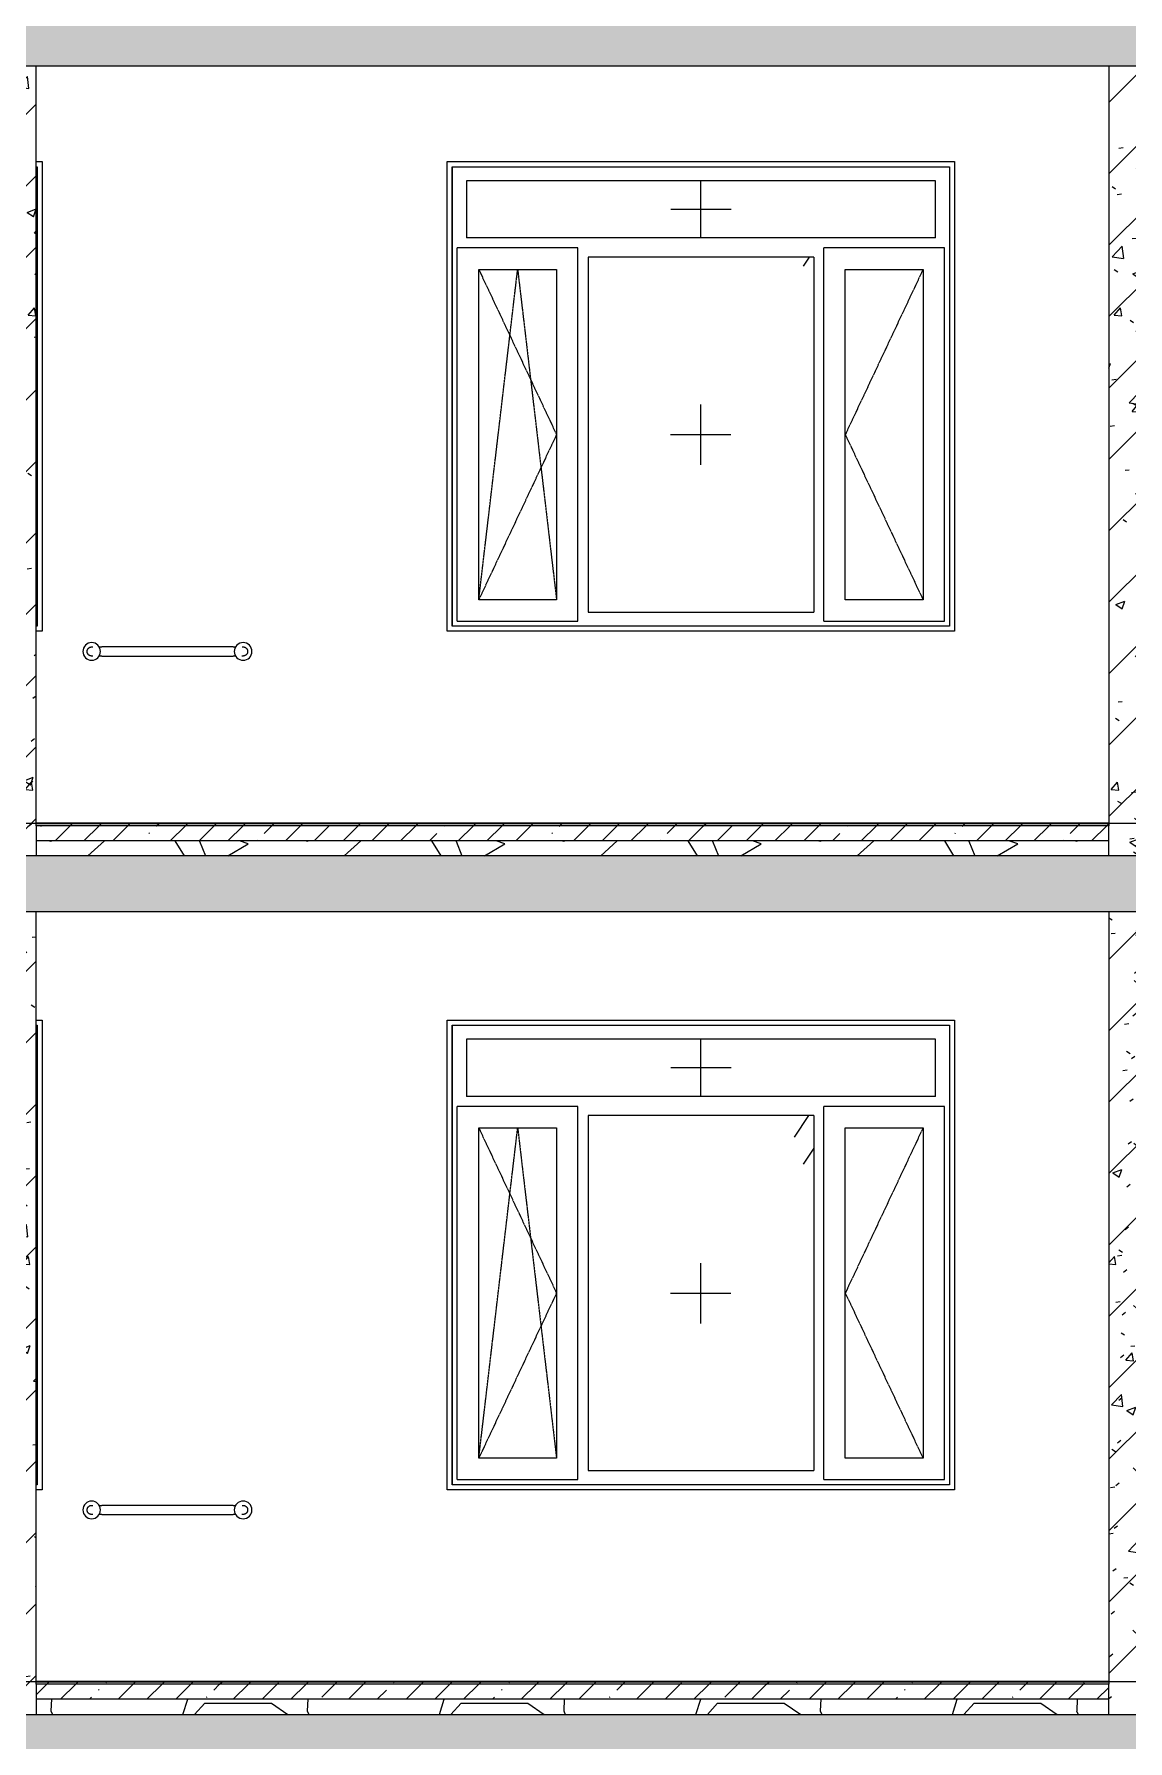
# Model space of a CAD drawing. Header units: millimetres. Extents: x -515342 to 330399, y -224905 to 507333.
# Drawn here: x 152998 to 157331, y 87797 to 94556 of the extents above; entities that cross this region are included whole.
import ezdxf

# ---------------------------------------------------------------- set-up
doc = ezdxf.new("R2010")
doc.units = ezdxf.units.MM
doc.linetypes.add('ASVP_Штриховая_ш2 п1', pattern=[3, 2, -1])
doc.layers.get('0').update_dxf_attribs({"lineweight": 0})
for name, color, linetype, lineweight in [('Линии', 7, 'Continuous', 0), ('Окна', 7, 'Continuous', 0), ('Окна открывание', 7, 'Continuous', 0), ('Перекрытие', 7, 'Continuous', 0), ('Сантехника', 7, 'Continuous', 0), ('Стены внутренние', 7, 'Continuous', 0), ('Стены перегородки', 7, 'Continuous', 0)]:
    doc.layers.add(name, color=color, linetype=linetype, lineweight=lineweight)
pattern_1 = [(236.31, (49717.4, 8823.7), (-1777.996, -3556.002), [641.07, -5769.6]), (236.31, (49752.95, 8717), (-1777.996, -3556.002), [384.64, -6026.03]), (236.31, (49539.6, 8717), (-1777.996, -3556.002), [384.64, -6026.03])]
pattern_2 = [(45, (136801.12, 95610.5), (-141.4214, 141.4214), [])]
pattern_3 = [(50, (136801.12, 95610.5), (364.368, -31.8783), [38.1, -419.1]), (355, (136801.12, 95610.5), (-70.486, 382.113), [30.48, -335.28]), (100.451, (136831.5, 95607.84), (293.885, 350.2334), [32.38, -356.18]), (46.184, (136801.12, 95712.1), (542.1585, -84.086), [57.15, -628.65]), (96.636, (136846.3, 95705.1), (474.805, 494.855), [48.57, -534.27]), (351.184, (136801.1, 95712.1), (474.81, 494.85), [45.72, -502.92]), (21, (136851.92, 95686.7), (303.2285, -204.5305), [38.1, -419.1]), (326, (136851.92, 95686.7), (123.604, 368.376), [30.48, -335.28]), (71.451, (136877.2, 95669.65), (426.834, 163.843), [32.38, -356.18]), (37.5, (136801.12, 95610.49), (6.17665, 169.11015), [16.764, -314.452, 16.764, -323.596, -336.55]), (37.5, (136801.12, 95610.49), (6.17665, 169.11015), [-671.576, 16.764, -319.786]), (7.5, (136801.12, 95610.5), (133.6389, 200.3615), [16.764, -177.292, 16.764, -306.832, -128.27]), (7.5, (136801.12, 95610.5), (133.6389, 200.3615), [-517.652, 16.764, -111.506]), (327.5, (136687.84, 95610.49), (271.1818, -11.4584), [16.764, -110.236, 16.764, -379.476, -525.78]), (327.5, (136687.84, 95610.49), (271.1818, -11.4584), [-523.24, 16.764, -509.016]), (317.5, (136637.04, 95610.5), (296.2585, 50.8528), [16.764, -148.336, 16.764, -246.38, -373.38]), (317.5, (136637.04, 95610.5), (296.2585, 50.8528), [-428.244, 16.764, -356.616])]
pattern_4 = [(45, (136801.12, 95610.5), (-224.5064, 224.5064), []), (45, (137025.63, 95610.5), (-224.5064, 224.5064), [396.875, -79.375, 3.353, -76.022])]
pattern_5 = [(228.013, (137532.64, 96626.49), (-8127.9666, -9144.02968), [136.69, -13532.193]), (184.97, (137441.203, 96524.893), (12191.99547, 1016.05502), [234.562, -23221.62]), (132.51, (137207.52, 96504.57), (10159.91241, -11176.07977), [165.393, -16373.89]), (267.274, (136811.283, 96250.573), (1015.88953, 20320.00577), [213.602, -21146.575]), (292.834, (136801.123, 96037.213), (-5080.07417, 12191.97012), [209.453, -20735.923]), (357.274, (136882.403, 95844.173), (-20320.00577, 1015.88953), [213.602, -21146.575]), (37.694, (137095.763, 95834.013), (-13208.042725, -10159.944606), [282.477, -27965.247]), (72.255, (137319.283, 96006.733), (7112.12749, 22351.9589), [266.688, -26402.102]), (121.43, (137400.563, 96260.733), (-8128.10005, 13207.93827), [214.325, -21218.218]), (175.236, (137288.8, 96443.61), (11175.99406, -1016.06972), [244.685, -11989.575]), (222.397, (137044.963, 96463.933), (-12192.085586, -11175.907293), [316.431, -31326.709]), (138.814, (137817.12, 96240.41), (-7111.99222, 6096.00977), [108.002, -10692.226]), (171.469, (137735.843, 96311.533), (13207.99153, -2032.05404), [205.473, -20341.855]), (225, (137532.64, 96342), (1e-13, -1016), [143.684, -1293.157]), (203.199, (137461.52, 96463.93), (5079.9856, 2032.0367), [77.377, -7660.25]), (291.801, (137390.4, 96433.45), (-1015.9787, 3048.0072), [109.426, -5361.9]), (30.964, (137431.04, 96331.85), (3047.9913, 2032.0134), [177.728, -5746.52]), (161.565, (137583.44, 96423.3), (2031.999, -1016.0024), [128.515, -3084.36]), (16.39, (136801.12, 96433.453), (10159.97517, 3048.0812), [180.035, -17823.53]), (70.346, (136973.84, 96484.25), (-4064.03389, -11175.98797), [151.04, -14952.887]), (293.199, (137583.44, 96626.49), (-2032.0367, 5079.9856), [154.752, -7582.873]), (343.61, (137644.4, 96484.253), (-10159.97517, 3048.0812), [180.035, -17823.53]), (339.444, (136801.12, 95803.53), (-5080.0015, 2031.99615), [173.614, -8507.094]), (294.775, (136963.68, 95742.57), (-5079.9732, 11176.0126), [145.47, -14401.437]), (66.801, (137593.6, 95610.49), (2032.0367, 5079.9856), [154.752, -7582.873]), (17.354, (137654.56, 95752.73), (-13208.00149, -4063.99474), [170.313, -16860.95]), (69.444, (137095.76, 95610.49), (-2031.99615, -5080.0015), [86.807, -8593.9]), (101.31, (137532.64, 95610.5), (-1016.0048, 4063.999), [51.806, -5128.797]), (165.964, (137522.48, 95661.3), (3048.0036, -1015.9877), [209.453, -3979.62]), (186.009, (137319.28, 95712.093), (10159.99987, 1015.9998), [194.107, -19216.546]), (303.69, (137431.04, 96240.4), (-1015.9976, 2032.0017), [146.53, -3516.71]), (353.157, (137512.323, 96118.493), (17271.99206, -2032.068835), [255.823, -25326.404]), (60.945, (137766.32, 96088.01), (-4064.04974, -7111.97225), [104.603, -10355.757]), (90, (137817.1, 96179.5), (-1016, 1016), [60.96, -955.04]), (120.256, (137298.96, 95742.57), (4063.94492, -7112.03103), [141.147, -13973.576]), (48.013, (137227.84, 95864.49), (8127.9666, 9144.02968), [273.377, -13395.505]), (0, (137410.7, 96067.7), (1016, 1016), [264.16, -751.84]), (325.305, (137674.88, 96067.69), (-10160.01873, 7111.97318), [160.644, -15903.726]), (254.055, (137806.96, 95976.25), (-1015.9713, -4064.0072), [147.932, -7248.66]), (207.646, (137766.323, 95834.013), (-19303.99578, -10160.00796), [240.858, -23844.986]), (175.426, (137552.963, 95722.253), (-13207.99929, 1016.01778), [254.812, -25226.34])]
pattern_6 = [(45, (136801.12, 95610.5), (-114.0493, 114.0493), []), (45, (136915.17, 95610.5), (-114.0493, 114.0493), [201.613, -40.323, 3.353, -36.97])]

# ---------------------------------------------------------------- blocks, each defined once
blk = doc.blocks.new('Окно_ПВХ_3Створки_1Фрамуга-верх - АР_Окно_ОП_1820_h_х1970_3ст2фр-в-V18-О_АР_П_Разрез 1-1')
at = {"layer": 'Окна', "color": 253, "true_color": 0xaaaaaa}
for p, q in [((64855, 2600), (64858.6, 2600)), ((64855, 2600), (64858.6, 2600)), ((64858.6, 2600), (64858.6, 780)), ((64858.6, 2600), (64858.6, 780)), ((64858.6, 780), (64855, 780)), ((64858.6, 780), (64855, 780))]:
    blk.add_line(p, q, dxfattribs=at)
blk = doc.blocks.new('Окно_ПВХ_3Створки_1Фрамуга-верх - АР_Окно_ОП_1820_h_х1970_3ст2фр-в-V19-О_АР_П_Разрез 1-1')
at = {"layer": 'Окна открывание'}
h = blk.add_hatch(dxfattribs=at)
h.set_pattern_fill('FP_5', color=256, style=0, pattern_type=2)
h.set_pattern_definition(pattern_1)
h.paths.add_polyline_path([(67041.6, 836), (67935.6, 836), (67935.6, 2242), (67041.6, 2242), (67041.6, 929.1)])
at = {"layer": 'Окна', "color": 253, "true_color": 0xaaaaaa}
for p, q in [((66503.6, 2600), (68473.6, 2600)), ((66503.6, 2600), (66503.6, 780)), ((66503.6, 780), (66503.6, 2600)), ((66503.6, 2600), (68473.6, 2600)), ((68473.6, 2600), (68473.6, 780)), ((68473.6, 2600), (68473.6, 780)), ((68417.6, 2544), (66559.6, 2544)), ((66559.6, 2544), (66559.6, 2318)), ((68417.6, 2318), (68417.6, 2544)), ((68417.6, 2318), (66559.6, 2318)), ((67001.6, 2278), (66523.6, 2278)), ((66523.6, 800), (66523.6, 2278)), ((67001.6, 800), (67001.6, 2278)), ((67041.6, 2242), (67041.6, 836)), ((67935.6, 2242), (67041.6, 2242)), ((67935.6, 2242), (67935.6, 836)), ((68453.6, 2278), (67975.6, 2278)), ((67975.6, 800), (67975.6, 2278)), ((68453.6, 800), (68453.6, 2278)), ((66608.6, 2193), (66916.6, 2193)), ((66608.6, 885), (66608.6, 2193)), ((66916.6, 2193), (66916.6, 885)), ((68060.6, 2193), (68368.6, 2193)), ((68060.6, 885), (68060.6, 2193)), ((68368.6, 2193), (68368.6, 885)), ((66916.6, 885), (66608.6, 885)), ((68368.6, 885), (68060.6, 885)), ((67041.6, 836), (67935.6, 836)), ((68473.6, 780), (66503.6, 780)), ((68473.6, 780), (66503.6, 780)), ((66523.6, 800), (67001.6, 800)), ((67975.6, 800), (68453.6, 800))]:
    blk.add_line(p, q, dxfattribs=at)
at = {"layer": 'Окна открывание', "linetype": 'ASVP_Штриховая_ш2 п1'}
for p, q in [((67488.6, 2318), (67488.6, 2544)), ((67608.6, 2431), (67368.6, 2431)), ((66608.6, 885), (66762.6, 2193)), ((66608.6, 2193), (66916.6, 1539)), ((66762.6, 2193), (66916.6, 885)), ((68368.6, 2193), (68060.6, 1539)), ((67488.6, 1419), (67488.6, 1659)), ((66916.6, 1539), (66608.6, 885)), ((67368.6, 1539), (67608.6, 1539)), ((68060.6, 1539), (68368.6, 885))]:
    blk.add_line(p, q, dxfattribs=at)
blk = doc.blocks.new('Окно_ПВХ_3Створки_1Фрамуга-верх - АР_Окно_ОП_1820_h_х1970_3ст2фр-в-V33-О_АР_П_Разрез 1-1')
at = {"layer": 'Окна открывание'}
h = blk.add_hatch(dxfattribs=at)
h.set_pattern_fill('FP_5', color=256, style=0, pattern_type=2)
h.set_pattern_definition(pattern_1)
h.paths.add_polyline_path([(67041.6, 4236), (67935.6, 4236), (67935.6, 5642), (67041.6, 5642), (67041.6, 4329.1)])
at = {"layer": 'Окна', "color": 253, "true_color": 0xaaaaaa}
for p, q in [((66503.6, 6000), (68473.6, 6000)), ((66503.6, 6000), (66503.6, 4180)), ((66503.6, 4180), (66503.6, 6000)), ((66503.6, 6000), (68473.6, 6000)), ((68473.6, 6000), (68473.6, 4180)), ((68473.6, 6000), (68473.6, 4180)), ((68417.6, 5944), (66559.6, 5944)), ((66559.6, 5944), (66559.6, 5718)), ((68417.6, 5718), (68417.6, 5944)), ((68417.6, 5718), (66559.6, 5718)), ((67001.6, 5678), (66523.6, 5678)), ((66523.6, 4200), (66523.6, 5678)), ((67001.6, 4200), (67001.6, 5678)), ((67041.6, 5642), (67041.6, 4236)), ((67935.6, 5642), (67041.6, 5642)), ((67935.6, 5642), (67935.6, 4236)), ((68453.6, 5678), (67975.6, 5678)), ((67975.6, 4200), (67975.6, 5678)), ((68453.6, 4200), (68453.6, 5678)), ((66608.6, 5593), (66916.6, 5593)), ((66608.6, 4285), (66608.6, 5593)), ((66916.6, 5593), (66916.6, 4285)), ((68060.6, 5593), (68368.6, 5593)), ((68060.6, 4285), (68060.6, 5593)), ((68368.6, 5593), (68368.6, 4285)), ((66916.6, 4285), (66608.6, 4285)), ((68368.6, 4285), (68060.6, 4285)), ((66523.6, 4200), (67001.6, 4200)), ((67041.6, 4236), (67935.6, 4236)), ((67975.6, 4200), (68453.6, 4200)), ((68473.6, 4180), (66503.6, 4180)), ((68473.6, 4180), (66503.6, 4180))]:
    blk.add_line(p, q, dxfattribs=at)
at = {"layer": 'Окна открывание', "linetype": 'ASVP_Штриховая_ш2 п1'}
for p, q in [((67488.6, 5718), (67488.6, 5944)), ((67608.6, 5831), (67368.6, 5831)), ((66608.6, 4285), (66762.6, 5593)), ((66608.6, 5593), (66916.6, 4939)), ((66762.6, 5593), (66916.6, 4285)), ((68368.6, 5593), (68060.6, 4939)), ((67488.6, 4819), (67488.6, 5059)), ((66916.6, 4939), (66608.6, 4285)), ((67368.6, 4939), (67608.6, 4939)), ((68060.6, 4939), (68368.6, 4285))]:
    blk.add_line(p, q, dxfattribs=at)
blk = doc.blocks.new('СД_Люблино_Фасады_rvt-1-О_АР_П_Разрез 1-1')
at = {"layer": 'Стены внутренние'}
for p, q in [((64855, 6020), (64878.6, 6020)), ((64878.6, 6020), (64878.6, 4160)), ((66483.6, 6020), (68493.6, 6020)), ((66483.6, 4160), (66483.6, 6020)), ((68493.6, 6020), (68493.6, 4160)), ((64878.6, 4160), (64855, 4160)), ((68493.6, 4160), (66483.6, 4160)), ((64855, 2620), (64878.6, 2620)), ((64878.6, 2620), (64878.6, 760)), ((66483.6, 2620), (68493.6, 2620)), ((66483.6, 760), (66483.6, 2620)), ((68493.6, 2620), (68493.6, 760)), ((64878.6, 760), (64855, 760)), ((68493.6, 760), (66483.6, 760))]:
    blk.add_line(p, q, dxfattribs=at)
at = {"layer": 'Окна', "lineweight": 9}
for name, p in [('Окно_ПВХ_3Створки_1Фрамуга-верх - АР_Окно_ОП_1820_h_х1970_3ст2фр-в-V18-О_АР_П_Разрез 1-1', (0, 3400)), ('Окно_ПВХ_3Створки_1Фрамуга-верх - АР_Окно_ОП_1820_h_х1970_3ст2фр-в-V33-О_АР_П_Разрез 1-1', (0, 0)), ('Окно_ПВХ_3Створки_1Фрамуга-верх - АР_Окно_ОП_1820_h_х1970_3ст2фр-в-V18-О_АР_П_Разрез 1-1', (0, 0)), ('Окно_ПВХ_3Створки_1Фрамуга-верх - АР_Окно_ОП_1820_h_х1970_3ст2фр-в-V19-О_АР_П_Разрез 1-1', (0, 0))]:
    blk.add_blockref(name, p, dxfattribs=at)
blk = doc.blocks.new('МГН_Санузел_Поручень горизонтальный - АР_Сантехнические приборы_МГН_Поручень горизонтальный_на дверь-10674815-О_АР_П_Разрез 1-1')
at = {"layer": 'Сантехника'}
for p, q in [((94460, 698), (93940, 698)), ((93940, 662), (94460, 662))]:
    blk.add_line(p, q, dxfattribs=at)
at = {"layer": 'Сантехника', "flags": 128}
for points in [[(93899.3, 662), (93898.6, 662.1), (93897.8, 662.1), (93897.1, 662.2), (93896.4, 662.4), (93895.7, 662.5), (93895, 662.7), (93894.3, 662.9), (93893.7, 663.2), (93893, 663.4), (93892.3, 663.7), (93891.7, 664), (93891.1, 664.4), (93890.4, 664.7), (93889.8, 665.1), (93889.3, 665.6), (93888.7, 666), (93888.1, 666.5), (93887.6, 667), (93887.1, 667.5), (93886.6, 668), (93886.1, 668.5), (93885.7, 669.1), (93885.3, 669.7), (93884.9, 670.3), (93884.5, 670.9), (93884.1, 671.5), (93883.8, 672.2), (93883.5, 672.8), (93883.2, 673.5), (93883, 674.2), (93882.8, 674.8), (93882.6, 675.5), (93882.4, 676.2), (93882.3, 676.9), (93882.2, 677.7), (93882.1, 678.4), (93882, 679.1), (93882, 679.8), (93882, 680.5), (93882, 681.2), (93882.1, 682), (93882.2, 682.7), (93882.3, 683.4), (93882.5, 684.1), (93882.6, 684.8), (93882.9, 685.5), (93883.1, 686.2), (93883.3, 686.8), (93883.6, 687.5), (93883.9, 688.1), (93884.3, 688.8), (93884.6, 689.4), (93885, 690), (93885.4, 690.6), (93885.9, 691.2), (93886.3, 691.7), (93886.8, 692.3), (93887.3, 692.8), (93887.8, 693.3), (93888.4, 693.7), (93888.9, 694.2), (93889.5, 694.6), (93890.1, 695), (93890.7, 695.4), (93891.3, 695.8), (93892, 696.1), (93892.6, 696.4), (93893.3, 696.7), (93894, 697), (93894.7, 697.2), (93895.3, 697.4), (93896, 697.6), (93896.7, 697.7), (93897.5, 697.8), (93898.2, 697.9), (93898.9, 698), (93899.6, 698)], [(93900, 698), (93900.1, 698), (93900.3, 698), (93900.5, 698), (93900.8, 698), (93901.1, 698), (93901.6, 698), (93902, 698), (93902.6, 698), (93903.2, 698), (93903.8, 698), (93904.5, 698)], [(93930.1, 698), (93931.6, 698), (93933.2, 698), (93934.8, 698), (93936.4, 698), (93938, 698), (93939.6, 698), (93940, 698)], [(94460, 698), (94461.6, 698), (94463.2, 698), (94464.8, 698), (94466.4, 698), (94467.9, 698), (94469.5, 698)], [(94496, 698), (94496.7, 698), (94497.3, 698), (94497.8, 698), (94498.3, 698), (94498.7, 698), (94499.1, 698), (94499.4, 698), (94499.7, 698), (94499.8, 698), (94499.9, 698), (94500, 698)], [(94500.7, 698), (94501.4, 697.9), (94502.2, 697.9), (94502.9, 697.8), (94503.6, 697.6), (94504.3, 697.5), (94505, 697.3), (94505.7, 697.1), (94506.3, 696.8), (94507, 696.6), (94507.7, 696.3), (94508.3, 696), (94508.9, 695.6), (94509.6, 695.3), (94510.2, 694.9), (94510.7, 694.4), (94511.3, 694), (94511.9, 693.5), (94512.4, 693), (94512.9, 692.5), (94513.4, 692), (94513.9, 691.5), (94514.3, 690.9), (94514.7, 690.3), (94515.1, 689.7), (94515.5, 689.1), (94515.9, 688.5), (94516.2, 687.8), (94516.5, 687.2), (94516.8, 686.5), (94517, 685.8), (94517.2, 685.2), (94517.4, 684.5), (94517.6, 683.8), (94517.7, 683.1), (94517.8, 682.3), (94517.9, 681.6), (94518, 680.9), (94518, 680.2), (94518, 679.5), (94518, 678.8), (94517.9, 678), (94517.8, 677.3), (94517.7, 676.6), (94517.5, 675.9), (94517.4, 675.2), (94517.1, 674.5), (94516.9, 673.8), (94516.7, 673.2), (94516.4, 672.5), (94516.1, 671.9), (94515.7, 671.2), (94515.4, 670.6), (94515, 670), (94514.6, 669.4), (94514.1, 668.8), (94513.7, 668.3), (94513.2, 667.7), (94512.7, 667.2), (94512.2, 666.7), (94511.6, 666.3), (94511.1, 665.8), (94510.5, 665.4), (94509.9, 665), (94509.3, 664.6), (94508.7, 664.2), (94508, 663.9), (94507.4, 663.6), (94506.7, 663.3), (94506, 663), (94505.3, 662.8), (94504.7, 662.6), (94504, 662.4), (94503.3, 662.3), (94502.5, 662.2), (94501.8, 662.1), (94501.1, 662), (94500.4, 662)], [(93904, 662), (93903.3, 662), (93902.7, 662), (93902.2, 662), (93901.7, 662), (93901.3, 662), (93900.9, 662), (93900.6, 662), (93900.3, 662), (93900.2, 662), (93900.1, 662), (93900, 662)], [(93940, 662), (93938.4, 662), (93936.8, 662), (93935.2, 662), (93933.6, 662), (93932.1, 662), (93930.5, 662)], [(94469.9, 662), (94468.4, 662), (94466.8, 662), (94465.2, 662), (94463.6, 662), (94462, 662), (94460.4, 662), (94460, 662)], [(94500, 662), (94499.9, 662), (94499.7, 662), (94499.5, 662), (94499.2, 662), (94498.9, 662), (94498.4, 662), (94498, 662), (94497.4, 662), (94496.8, 662), (94496.2, 662), (94495.5, 662)]]:
    blk.add_lwpolyline(points, dxfattribs=at)
at = {"layer": 'Сантехника'}
for centre, start, end in [((93900, 680), 90, 270), ((93900, 680), 270, 90), ((94500, 680), 90, 270), ((94500, 680), 270, 90)]:
    blk.add_arc(centre, 35, start, end, dxfattribs=at)

msp = doc.modelspace()

# ---------------------------------------------------------------- hatches: boundary and pattern name
at = {"layer": 'Перекрытие'}
h = msp.add_hatch(dxfattribs=at)
h.set_pattern_fill('FP_1', color=256, style=0, pattern_type=2)
h.set_pattern_definition(pattern_4)
h.paths.add_polyline_path([(87845.5296, 94431.3929), (137410.5296, 94431.3929), (137410.5296, 94651.3929), (87845.5296, 94651.3929), (87845.5296, 94435.9791)])
h.paths.add_polyline_path([(141249.4004, 94431.3929), (190085.5296, 94431.3929), (190085.5296, 94651.3929), (140610.5296, 94651.3929), (140610.5296, 94431.3929), (141042.2088, 94431.3929)])
h = msp.add_hatch(dxfattribs=at)
h.set_pattern_fill('FP_19', color=256, style=0, pattern_type=2)
h.set_pattern_definition(pattern_6)
h.paths.add_polyline_path([(156581.5778, 91421.3929), (157255.5296, 91421.3929), (157255.5296, 91429.3929), (153005.5296, 91429.3929), (153005.5296, 91421.3929), (155752.8115, 91421.3929)])
h = msp.add_hatch(dxfattribs=at)
h.set_pattern_fill('FP_19', color=256, style=0, pattern_type=2)
h.set_pattern_definition(pattern_6)
h.paths.add_polyline_path([(156581.5778, 91361.3929), (157255.5296, 91361.3929), (157255.5296, 91421.3929), (153005.5296, 91421.3929), (153005.5296, 91361.3929), (155752.8115, 91361.3929)])
h = msp.add_hatch(dxfattribs=at)
h.set_pattern_fill('FP_23', color=256, style=0, pattern_type=2)
h.set_pattern_definition(pattern_5)
h.paths.add_polyline_path([(156581.5778, 91301.3929), (157255.5296, 91301.3929), (157255.5296, 91361.3929), (153005.5296, 91361.3929), (153005.5296, 91301.3929), (155752.8115, 91301.3929)])
h = msp.add_hatch(dxfattribs=at)
h.set_pattern_fill('FP_1', color=256, style=0, pattern_type=2)
h.set_pattern_definition(pattern_4)
h.paths.add_polyline_path([(190085.5296, 91081.3929), (190085.5296, 91301.3929), (141000.5296, 91301.3929), (141000.5296, 91081.3929), (189732.2317, 91081.3929)])
h.paths.add_polyline_path([(87845.5296, 91081.3929), (137020.5296, 91081.3929), (137020.5296, 91301.3929), (87845.5296, 91301.3929)])
h = msp.add_hatch(dxfattribs=at)
h.set_pattern_fill('FP_19', color=256, style=0, pattern_type=2)
h.set_pattern_definition(pattern_6)
h.paths.add_polyline_path([(155752.8115, 88021.3929), (157255.5296, 88021.3929), (157255.5296, 88029.3929), (153005.5296, 88029.3929), (153005.5296, 88021.3929), (154095.2788, 88021.3929)])
h = msp.add_hatch(dxfattribs=at)
h.set_pattern_fill('FP_19', color=256, style=0, pattern_type=2)
h.set_pattern_definition(pattern_6)
h.paths.add_polyline_path([(155752.8115, 87961.3929), (157255.5296, 87961.3929), (157255.5296, 88021.3929), (153005.5296, 88021.3929), (153005.5296, 87961.3929), (154095.2788, 87961.3929)])
h = msp.add_hatch(dxfattribs=at)
h.set_pattern_fill('FP_23', color=256, style=0, pattern_type=2)
h.set_pattern_definition(pattern_5)
h.paths.add_polyline_path([(155752.8115, 87901.3929), (157255.5296, 87901.3929), (157255.5296, 87961.3929), (153005.5296, 87961.3929), (153005.5296, 87901.3929), (154095.2788, 87901.3929)])
h = msp.add_hatch(dxfattribs=at)
h.set_pattern_fill('FP_1', color=256, style=0, pattern_type=2)
h.set_pattern_definition(pattern_4)
h.paths.add_polyline_path([(88345.5296, 87681.3929), (189585.5296, 87681.3929), (189585.5296, 87901.3929), (88345.5296, 87901.3929)])
at = {"layer": 'Стены внутренние'}
h = msp.add_hatch(dxfattribs=at)
h.set_pattern_fill('FP_2', color=256, style=0, pattern_type=2)
h.set_pattern_definition(pattern_2)
h.paths.add_polyline_path([(152855.5296, 91301.3929), (153005.5296, 91301.3929), (153005.5296, 94431.3929), (152855.5296, 94431.3929), (152855.5296, 91481.9777)])
h = msp.add_hatch(dxfattribs=at)
h.set_pattern_fill('FP_3', color=256, style=0, pattern_type=2)
h.set_pattern_definition(pattern_3)
h.paths.add_polyline_path([(152855.5296, 91301.3929), (153005.5296, 91301.3929), (153005.5296, 94431.3929), (152855.5296, 94431.3929), (152855.5296, 91481.9777)])
h = msp.add_hatch(dxfattribs=at)
h.set_pattern_fill('FP_2', color=256, style=0, pattern_type=2)
h.set_pattern_definition(pattern_2)
h.paths.add_polyline_path([(157405.5296, 91301.3929), (157405.5296, 94431.3929), (157255.5296, 94431.3929), (157255.5296, 91301.3929)])
h = msp.add_hatch(dxfattribs=at)
h.set_pattern_fill('FP_3', color=256, style=0, pattern_type=2)
h.set_pattern_definition(pattern_3)
h.paths.add_polyline_path([(157405.5296, 91301.3929), (157405.5296, 94431.3929), (157255.5296, 94431.3929), (157255.5296, 91301.3929)])
h = msp.add_hatch(dxfattribs=at)
h.set_pattern_fill('FP_2', color=256, style=0, pattern_type=2)
h.set_pattern_definition(pattern_2)
h.paths.add_polyline_path([(152855.5296, 87901.3929), (153005.5296, 87901.3929), (153005.5296, 91081.3929), (152855.5296, 91081.3929), (152855.5296, 88527.9763)])
h.paths.add_polyline_path([(152989.6602, 88676.3929), (152979.6602, 88676.3929), (152979.6602, 88693.3929), (152915.0014, 88694.0062), (152908.2792, 88697.6314), (152904.3969, 88701.969), (152903.0779, 88704.7921), (152901.9517, 88709.1786), (152901.9559, 88713.6396), (152903.2561, 88718.4239), (152906.6184, 88723.7119), (152909.2991, 88725.937), (152914.6604, 88728.6383), (152917.1525, 88729.0627), (152919.6602, 88729.3929), (152979.6602, 88729.3929), (152979.6602, 88746.3929), (152989.6602, 88746.3929), (152989.6602, 88677.5855)])
h = msp.add_hatch(dxfattribs=at)
h.set_pattern_fill('FP_3', color=256, style=0, pattern_type=2)
h.set_pattern_definition(pattern_3)
h.paths.add_polyline_path([(152855.5296, 87901.3929), (153005.5296, 87901.3929), (153005.5296, 91081.3929), (152855.5296, 91081.3929), (152855.5296, 88527.9763)])
h.paths.add_polyline_path([(152989.6602, 88676.3929), (152979.6602, 88676.3929), (152979.6602, 88693.3929), (152915.0014, 88694.0062), (152908.2792, 88697.6314), (152904.3969, 88701.969), (152903.0779, 88704.7921), (152901.9517, 88709.1786), (152901.9559, 88713.6396), (152903.2561, 88718.4239), (152906.6184, 88723.7119), (152909.2991, 88725.937), (152914.6604, 88728.6383), (152917.1525, 88729.0627), (152919.6602, 88729.3929), (152979.6602, 88729.3929), (152979.6602, 88746.3929), (152989.6602, 88746.3929), (152989.6602, 88677.5855)])
h = msp.add_hatch(dxfattribs=at)
h.set_pattern_fill('FP_2', color=256, style=0, pattern_type=2)
h.set_pattern_definition(pattern_2)
h.paths.add_polyline_path([(157405.5296, 87901.3929), (157405.5296, 91081.3929), (157255.5296, 91081.3929), (157255.5296, 87901.3929)])
h = msp.add_hatch(dxfattribs=at)
h.set_pattern_fill('FP_3', color=256, style=0, pattern_type=2)
h.set_pattern_definition(pattern_3)
h.paths.add_polyline_path([(157405.5296, 87901.3929), (157405.5296, 91081.3929), (157255.5296, 91081.3929), (157255.5296, 87901.3929)])

# ---------------------------------------------------------------- linework, layer by layer
at = {"layer": 'Линии'}
for p, q in [((143960.5296, 91431.3929), (189585.5296, 91431.3929)), ((143960.5296, 88031.3929), (189585.5296, 88031.3929))]:
    msp.add_line(p, q, dxfattribs=at)
at = {"layer": 'Перекрытие'}
for p, q in [((143805.5296, 94431.3929), (190085.5296, 94431.3929)), ((157255.5296, 91431.3929), (153005.5296, 91431.3929)), ((157255.5296, 91429.3929), (153005.5296, 91429.3929)), ((153005.5296, 91421.3929), (153005.5296, 91301.3929)), ((157255.5296, 91421.3929), (153005.5296, 91421.3929)), ((157255.5296, 91301.3929), (157255.5296, 91421.3929)), ((157255.5296, 91361.3929), (153005.5296, 91361.3929)), ((190085.5296, 91301.3929), (143805.5296, 91301.3929)), ((143805.5296, 91081.3929), (190085.5296, 91081.3929)), ((157255.5296, 88031.3929), (153005.5296, 88031.3929)), ((157255.5296, 88029.3929), (153005.5296, 88029.3929)), ((153005.5296, 88021.3929), (153005.5296, 87901.3929)), ((157255.5296, 88021.3929), (153005.5296, 88021.3929)), ((157255.5296, 87901.3929), (157255.5296, 88021.3929)), ((157255.5296, 87961.3929), (153005.5296, 87961.3929)), ((143805.5296, 87901.3929), (189585.5296, 87901.3929))]:
    msp.add_line(p, q, dxfattribs=at)
at = {"layer": 'Стены перегородки'}
for p, q in [((153005.5296, 91421.3929), (153005.5296, 94431.3929)), ((157255.5296, 94431.3929), (157255.5296, 91421.3929)), ((153005.5296, 88021.3929), (153005.5296, 91081.3929)), ((157255.5296, 91081.3929), (157255.5296, 88021.3929))]:
    msp.add_line(p, q, dxfattribs=at)

# ---------------------------------------------------------------- block references
msp.add_blockref('СД_Люблино_Фасады_rvt-1-О_АР_П_Разрез 1-1', (88150.5296, 88031.3929))
at = {"layer": 'Сантехника'}
for p in [(59325.5296, 91431.3929), (59325.5296, 88031.3929)]:
    msp.add_blockref('МГН_Санузел_Поручень горизонтальный - АР_Сантехнические приборы_МГН_Поручень горизонтальный_на дверь-10674815-О_АР_П_Разрез 1-1', p, dxfattribs=at)

doc.saveas('drawing.dxf')
